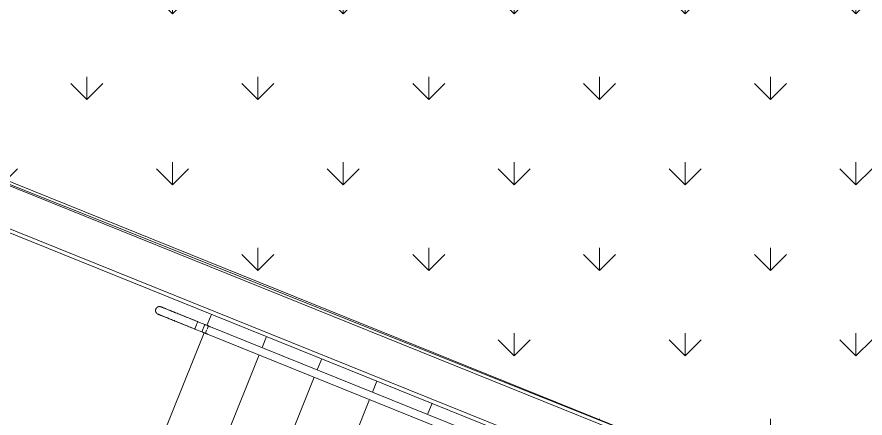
# Model space of a CAD drawing. Header units: millimetres. Extents: x -584918 to 2941280, y 3000189 to 4229862.
# Drawn here: x -420749 to -416471, y 4042624 to 4044646 of the extents above; entities that cross this region are included whole.
import ezdxf

# ---------------------------------------------------------------- set-up
doc = ezdxf.new("R2010")
doc.units = ezdxf.units.MM
for name, color, linetype, lineweight in [('Лестницы', 7, 'Continuous', 0), ('Ограждение', 7, 'Continuous', 0), ('Разрезы', 7, 'Continuous', 0), ('Стены отделка', 7, 'Continuous', 0), ('экспертиза условные обозначения', 1, 'Continuous', 0)]:
    doc.layers.add(name, color=color, linetype=linetype, lineweight=lineweight)

# ---------------------------------------------------------------- blocks, each defined once
blk = doc.blocks.new('Тип перил - Перила_Внутренний_-6863650-АР Этаж 03')
at = {"layer": 'Ограждение'}
for p, q in [((20968.9, 17852.4), (20970.6, 17856.8)), ((21012.7, 17858.9), (20977.2, 17873.1)), ((24082.9, 16621.6), (21041.7, 17847.2)), ((20962.3, 17836), (20997.7, 17821.8)), ((21026.7, 17810.1), (24068, 16584.5)), ((24130.8, 16602.3), (24095.4, 16616.6)), ((24080.4, 16579.5), (24115.8, 16565.2)), ((24124.2, 16585.9), (24122.4, 16581.6))]:
    blk.add_line(p, q, dxfattribs=at)
at = {"layer": 'Ограждение', "flags": 128}
for points in [[(21012.7, 17858.9), (21015.3, 17857.8), (21017.8, 17856.8), (21020.4, 17855.7), (21023, 17854.7), (21025.6, 17853.7), (21028.1, 17852.6), (21030.6, 17851.6), (21033.1, 17850.6), (21035.5, 17849.6), (21037.9, 17848.7), (21040.3, 17847.7), (21041.7, 17847.2)], [(21026.7, 17810.1), (21024.4, 17811), (21022, 17812), (21019.6, 17812.9), (21017.1, 17813.9), (21014.6, 17814.9), (21012.1, 17816), (21009.6, 17817), (21007, 17818), (21004.4, 17819.1), (21001.8, 17820.1), (20999.2, 17821.1), (20997.7, 17821.8)], [(24095.4, 16616.6), (24094.3, 16617), (24093.1, 16617.5), (24092, 16617.9), (24090.9, 16618.4), (24089.8, 16618.8), (24088.8, 16619.2), (24087.7, 16619.7), (24086.6, 16620.1), (24085.6, 16620.5), (24084.5, 16620.9), (24083.5, 16621.4), (24082.9, 16621.6)], [(24068, 16584.5), (24069, 16584.1), (24070, 16583.7), (24071, 16583.3), (24072.1, 16582.8), (24073.2, 16582.4), (24074.2, 16582), (24075.3, 16581.5), (24076.4, 16581.1), (24077.5, 16580.6), (24078.6, 16580.2), (24079.8, 16579.7), (24080.4, 16579.5)]]:
    blk.add_lwpolyline(points, dxfattribs=at)
blk = doc.blocks.new('Тип перил - Дуга D40_расстояние между поручнями 400-V39-АР Этаж 03')
at = {"layer": 'Ограждение'}
for p, q in [((0, 0), (0, 2.3)), ((0, -2.3), (0, 0))]:
    blk.add_line(p, q, dxfattribs=at)
at = {"layer": 'Ограждение', "flags": 128}
for points in [[(0, 20), (8, 20), (16, 20), (23.9, 20), (31.9, 20), (39.7, 20), (47.5, 20), (55.3, 20), (62.9, 20), (70.5, 20), (77.9, 20), (85.2, 20), (92.4, 20), (99.4, 20), (106.2, 20), (112.9, 20), (119.4, 20), (125.8, 20), (131.9, 20), (137.8, 20), (143.5, 20), (148.9, 20), (154.1, 20), (159.1, 20), (163.8, 20), (168.3, 20), (172.5, 20), (176.4, 20), (180, 20), (183.4, 20), (186.4, 20), (189.2, 20), (191.6, 20), (193.7, 20), (195.6, 20), (197.1, 20), (198.3, 20), (199.2, 20), (199.7, 20), (200, 20), (200, 20)], [(200, 20), (199.8, 20), (199.4, 20), (198.6, 20), (197.4, 20), (196, 20), (194.3, 20), (192.2, 20), (189.8, 20), (187.2, 20), (184.2, 20), (181, 20), (177.4, 20), (173.6, 20), (169.5, 20), (165.1, 20), (160.4, 20), (155.5, 20), (150.4, 20), (145, 20), (139.3, 20), (133.5, 20), (127.4, 20), (121.2, 20), (114.7, 20), (108.1, 20), (101.2, 20), (94.3, 20), (87.1, 20), (79.9, 20), (72.5, 20), (65, 20), (57.3, 20), (49.6, 20), (41.8, 20), (34, 20), (26.1, 20), (18.1, 20), (10.2, 20), (2.2, 20), (0, 20)], [(200, 20), (200.8, 20), (201.6, 19.9), (202.4, 19.9), (203.2, 19.7), (204, 19.6), (204.8, 19.4), (205.5, 19.2), (206.3, 19), (207, 18.7), (207.8, 18.4), (208.5, 18.1), (209.2, 17.7), (209.9, 17.4), (210.6, 16.9), (211.3, 16.5), (211.9, 16), (212.6, 15.6), (213.2, 15), (213.8, 14.5), (214.3, 13.9), (214.9, 13.3), (215.4, 12.7), (215.9, 12.1), (216.4, 11.5), (216.8, 10.8), (217.2, 10.1), (217.6, 9.4), (218, 8.7), (218.3, 8), (218.6, 7.2), (218.9, 6.5), (219.2, 5.7), (219.4, 5), (219.6, 4.2), (219.7, 3.4), (219.8, 2.6), (219.9, 1.8), (220, 1), (220, 0.2), (220, 0)], [(0, -20), (8, -20), (16, -20), (23.9, -20), (31.9, -20), (39.7, -20), (47.5, -20), (55.3, -20), (62.9, -20), (70.5, -20), (77.9, -20), (85.2, -20), (92.4, -20), (99.4, -20), (106.2, -20), (112.9, -20), (119.4, -20), (125.8, -20), (131.9, -20), (137.8, -20), (143.5, -20), (148.9, -20), (154.1, -20), (159.1, -20), (163.8, -20), (168.3, -20), (172.5, -20), (176.4, -20), (180, -20), (183.4, -20), (186.4, -20), (189.2, -20), (191.6, -20), (193.7, -20), (195.6, -20), (197.1, -20), (198.3, -20), (199.2, -20), (199.7, -20), (200, -20), (200, -20)], [(200, -20), (199.8, -20), (199.4, -20), (198.6, -20), (197.4, -20), (196, -20), (194.3, -20), (192.2, -20), (189.8, -20), (187.2, -20), (184.2, -20), (181, -20), (177.4, -20), (173.6, -20), (169.5, -20), (165.1, -20), (160.4, -20), (155.5, -20), (150.4, -20), (145, -20), (139.3, -20), (133.5, -20), (127.4, -20), (121.2, -20), (114.7, -20), (108.1, -20), (101.2, -20), (94.3, -20), (87.1, -20), (79.9, -20), (72.5, -20), (65, -20), (57.3, -20), (49.6, -20), (41.8, -20), (34, -20), (26.1, -20), (18.1, -20), (10.2, -20), (2.2, -20), (0, -20)], [(220, 0), (220, -0.8), (219.9, -1.6), (219.9, -2.4), (219.7, -3.2), (219.6, -4), (219.4, -4.8), (219.2, -5.5), (219, -6.3), (218.7, -7), (218.4, -7.8), (218.1, -8.5), (217.7, -9.2), (217.4, -9.9), (216.9, -10.6), (216.5, -11.3), (216, -11.9), (215.6, -12.6), (215, -13.2), (214.5, -13.8), (213.9, -14.3), (213.3, -14.9), (212.7, -15.4), (212.1, -15.9), (211.5, -16.4), (210.8, -16.8), (210.1, -17.2), (209.4, -17.6), (208.7, -18), (208, -18.3), (207.2, -18.6), (206.5, -18.9), (205.7, -19.2), (205, -19.4), (204.2, -19.6), (203.4, -19.7), (202.6, -19.8), (201.8, -19.9), (201, -20), (200.2, -20), (200, -20)]]:
    blk.add_lwpolyline(points, dxfattribs=at)
blk = doc.blocks.new('Тип перил - Перила_Внутренний_-V41-АР Этаж 03')
at = {"layer": 'Ограждение'}
for p, q in [((20969.8, 17854.6), (20962.3, 17836)), ((20977.2, 17873.1), (20969.8, 17854.7)), ((20977.2, 17873.1), (21012.7, 17858.9)), ((21012.7, 17858.9), (20997.7, 17821.8)), ((21012.7, 17858.9), (20997.7, 17821.8)), ((21012.7, 17858.9), (21030.5, 17851.7)), ((21030.5, 17851.7), (21024.2, 17836.1)), ((21030.5, 17851.7), (21024.2, 17836.1)), ((21030.5, 17851.7), (21033.4, 17850.5)), ((21033.4, 17850.5), (24074.6, 16624.9)), ((20962.3, 17836), (20997.7, 17821.8)), ((20997.7, 17821.8), (21015.6, 17814.6)), ((21021.8, 17830.1), (21015.6, 17814.6)), ((21021.8, 17830.1), (21015.6, 17814.6)), ((21015.6, 17814.6), (21018.5, 17813.4)), ((21018.5, 17813.4), (24059.7, 16587.8)), ((24074.6, 16624.9), (24095.4, 16616.6)), ((24095.4, 16616.6), (24130.8, 16602.3)), ((24130.8, 16602.3), (24115.8, 16565.2)), ((24059.7, 16587.8), (24080.4, 16579.5)), ((24080.4, 16579.5), (24115.8, 16565.2))]:
    blk.add_line(p, q, dxfattribs=at)
blk = doc.blocks.new('Разрез - Номер вида спереди_3_5 мм-64067-АР Этаж 03')
at = {"layer": 'Разрезы'}
for points in [[(9.798, 0.404), (9.798, -0.394), (-0.333, -0.394), (-0.333, 0.404)], [(2.176, -4.675), (3, 0), (3.824, -4.675)]]:
    blk.add_hatch(color=256, dxfattribs=at).paths.add_polyline_path(points)
at = {"layer": 'Разрезы', "lineweight": 20}
blk.add_line((3, -3), (3, -9.663), dxfattribs=at)

msp = doc.modelspace()

# ---------------------------------------------------------------- hatches: boundary and pattern name
at = {"layer": 'экспертиза условные обозначения'}
h = msp.add_hatch(dxfattribs=at)
h.set_pattern_fill('GRASS', color=2, scale=24)
h.set_pattern_definition([(90, (-520400.44, 3484724), (-431.0523, 431.0523), [114.3, -747.8046]), (45, (-520400.44, 3484724), (-431.0523, 431.0523), [114.3, -495.3]), (135, (-520400.44, 3484724), (-431.0523, -431.0523), [114.3, -495.3])])
h.paths.add_polyline_path([(-420566.204, 4050476.534), (-422913.519, 4044651.715), (-413264.932, 4040797.126), (-412611.276, 4042419.164), (-411563.121, 4041996.773), (-411563.121, 4046837.645)])
at = {"layer": 'экспертиза условные обозначения', "lineweight": -3}
h = msp.add_hatch(dxfattribs=at)
h.set_pattern_fill('GRASS', color=3, scale=24)
h.set_pattern_definition([(90, (-441193.04, 3779846), (-431.0523, 431.0523), [114.3, -747.8046]), (45, (-441193.04, 3779846), (-431.0523, 431.0523), [114.3, -495.3]), (135, (-441193.04, 3779846), (-431.0523, -431.0523), [114.3, -495.3])])
edge = h.paths.add_edge_path()
edge.add_line((-432392.762, 4042331.672), (-431682.587, 4044093.958))
edge.add_line((-431682.587, 4044093.958), (-418356.009, 4038718.156))
edge.add_line((-418356.009, 4038718.156), (-419064.315, 4036960.507))
edge.add_line((-419064.315, 4036960.507), (-420218.582, 4037425.66))
edge.add_arc((-420665.045, 4036400.374), 1118.275, 66.469157, 178.916966)
edge.add_line((-421783.121, 4036421.511), (-421783.121, 4034586.149))
edge.add_line((-421783.121, 4034586.149), (-424683.121, 4034586.149))
edge.add_line((-424683.121, 4034586.149), (-424683.121, 4039219.411))
edge.add_line((-424683.121, 4039219.411), (-428618.582, 4040810.734))
edge.add_line((-428618.582, 4040810.734), (-432392.762, 4042331.672))

# ---------------------------------------------------------------- linework, layer by layer
at = {"layer": 'Лестницы'}
for p, q in [((-419767.984, 4043146.92), (-419790.318, 4043091.498)), ((-419767.984, 4043146.92), (-419790.318, 4043091.498)), ((-419805.361, 4043054.168), (-420309.959, 4041802.018)), ((-419805.361, 4043054.168), (-420309.959, 4041802.018)), ((-419489.728, 4043034.787), (-419512.155, 4042979.136)), ((-419489.728, 4043034.787), (-419512.155, 4042979.136)), ((-419527.106, 4042942.035), (-420031.704, 4041689.885)), ((-419527.106, 4042942.035), (-420031.704, 4041689.885)), ((-419211.472, 4042922.654), (-419233.899, 4042867.003)), ((-419211.472, 4042922.654), (-419233.899, 4042867.003)), ((-419248.85, 4042829.902), (-419753.448, 4041577.752)), ((-419248.85, 4042829.902), (-419753.448, 4041577.752)), ((-418933.217, 4042810.521), (-418955.643, 4042754.87)), ((-418933.217, 4042810.521), (-418955.643, 4042754.87)), ((-418970.594, 4042717.769), (-419475.192, 4041465.619)), ((-418970.594, 4042717.769), (-419475.192, 4041465.619)), ((-418654.961, 4042698.388), (-418677.388, 4042642.737)), ((-418654.961, 4042698.388), (-418677.388, 4042642.737))]:
    msp.add_line(p, q, dxfattribs=at)
at = {"layer": 'Стены отделка'}
for p, q in [((-415393.14, 4041642.678), (-421347.811, 4044042.322)), ((-421355.287, 4044023.771), (-415382.065, 4041616.652)), ((-414844.658, 4041184.456), (-421244.538, 4043763.512)), ((-421233.463, 4043737.486), (-414791.845, 4041141.61))]:
    msp.add_line(p, q, dxfattribs=at)
at = {"layer": 'экспертиза условные обозначения', "color": 2}
msp.add_lwpolyline([(-420566.204, 4050476.534), (-422913.519, 4044651.715), (-413264.932, 4040797.126), (-412611.276, 4042419.164), (-411563.121, 4041996.773), (-411563.121, 4046837.645), (-420566.204, 4050476.534)], dxfattribs=at)

# ---------------------------------------------------------------- block references
at = {"layer": 'Ограждение', "rotation": 158.0513009164569}
msp.add_blockref('Тип перил - Дуга D40_расстояние между поручнями 400-V39-АР Этаж 03', (-419844.262, 4043091.407), dxfattribs=at)
at = {"layer": 'Ограждение'}
for name in ['Тип перил - Перила_Внутренний_-6863650-АР Этаж 03', 'Тип перил - Перила_Внутренний_-V41-АР Этаж 03']:
    msp.add_blockref(name, (-440814.02, 4025236.816), dxfattribs=at)
at = {"layer": 'Разрезы', "xscale": 99.99999999999993, "yscale": 99.99999999999993, "zscale": 99.99999999999993, "rotation": 158.0513009164576}
msp.add_blockref('Разрез - Номер вида спереди_3_5 мм-64067-АР Этаж 03', (-420929.839, 4044526.091), dxfattribs=at)

doc.saveas('drawing.dxf')
